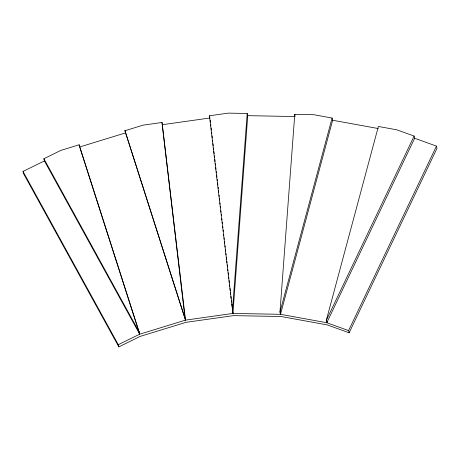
<?xml version="1.0" encoding="UTF-8"?>
<svg xmlns="http://www.w3.org/2000/svg" width="460" height="460" viewBox="0 0 460 460"><rect width="100%" height="100%" fill="white"/><g stroke="black" fill="none" stroke-linecap="round" stroke-linejoin="round"><path stroke-width="0.69" d="M232.386 311.236L247.198 113.47L228.286 113.12L209.432 115.782L232.933 313.433L280.508 314.312L326.79 322.73L348.588 330.585L349.134 332.781L327.336 324.927L281.048 316.509L233.479 315.629L186.058 322.322L140.237 336.381L118.824 346.88L23.546 173.615L23 171.419L44.413 160.919L43.872 158.723L60.904 150.374L79.12 144.785L139.15 331.988L139.696 334.184L118.283 344.684L118.824 346.88M44.413 160.919L139.696 334.184L185.518 320.125L232.933 313.433L247.744 115.667L247.198 113.47M279.962 312.11L294.774 114.344L313.691 114.695L332.097 118.042L332.637 120.238L280.508 314.312L279.962 312.11L332.097 118.042M280.508 314.312L280.611 312.875M326.249 320.534L378.379 126.465L396.784 129.812L414.115 136.056L414.661 138.253L326.79 322.73L326.249 320.534L414.115 136.056M326.79 322.73L327.163 321.344M348.588 330.585L436.454 146.107L414.661 138.253M349.134 332.781L437 148.304L436.454 146.107M124.942 130.726L143.158 125.137L162.012 122.475L185.518 320.125L124.942 130.726L185.518 320.125M125.482 132.923L79.666 146.981L79.12 144.785M162.558 124.671L209.973 117.978L209.432 115.782M247.744 115.667L295.32 116.547M332.637 120.238L378.223 128.535M43.872 158.723L139.15 331.988M23 171.419L118.283 344.684M79.885 147.666L139.696 334.184M294.774 114.344L295.044 115.443M210.226 120.117L210.479 122.256M210.726 124.401L210.893 125.827M211.146 127.966L211.399 130.105M211.652 132.244L211.818 133.67M212.071 135.815L212.319 137.954M212.572 140.093L212.738 141.519M212.992 143.658L213.244 145.797M213.492 147.942L213.658 149.368M213.911 151.507L214.164 153.646M214.417 155.785L214.584 157.211M214.831 159.35L215.084 161.494M215.337 163.633L215.504 165.059M215.757 167.198L216.005 169.337M216.257 171.477L216.424 172.908M216.677 175.047L216.93 177.186M217.177 179.325L217.35 180.751M217.597 182.89L217.85 185.035M218.103 187.174L218.27 188.6M218.523 190.739L218.69 192.165M219.023 195.017L219.19 196.443M219.443 198.588L219.61 200.014M219.943 202.866L220.11 204.292M220.363 206.431L220.53 207.857M220.869 210.714L221.036 212.14M221.283 214.279L221.455 215.705M221.789 218.558L221.956 219.983M222.209 222.128L222.375 223.554M222.709 226.406L222.876 227.832M223.129 229.971L223.295 231.397M223.635 234.255L223.802 235.681M224.049 237.82L224.221 239.246M224.468 241.385L224.721 243.524M224.974 245.663L225.141 247.095M225.394 249.234L225.641 251.373M225.894 253.512L226.061 254.938M226.314 257.077L226.567 259.221M226.814 261.361L226.981 262.786M227.234 264.925L227.487 267.064M227.74 269.203L227.907 270.635M228.154 272.774L228.407 274.913M228.66 277.052L228.827 278.478M229.08 280.617L229.327 282.762M229.58 284.901L229.747 286.327M230 288.466L230.253 290.605M230.5 292.744L230.673 294.17M230.92 296.315L231.173 298.454M231.426 300.593L231.593 302.019M231.846 304.158L232.093 306.297M232.346 308.441L232.513 309.867M232.766 312.006L232.933 313.433M162.012 122.475L184.972 317.929"/></g></svg>
